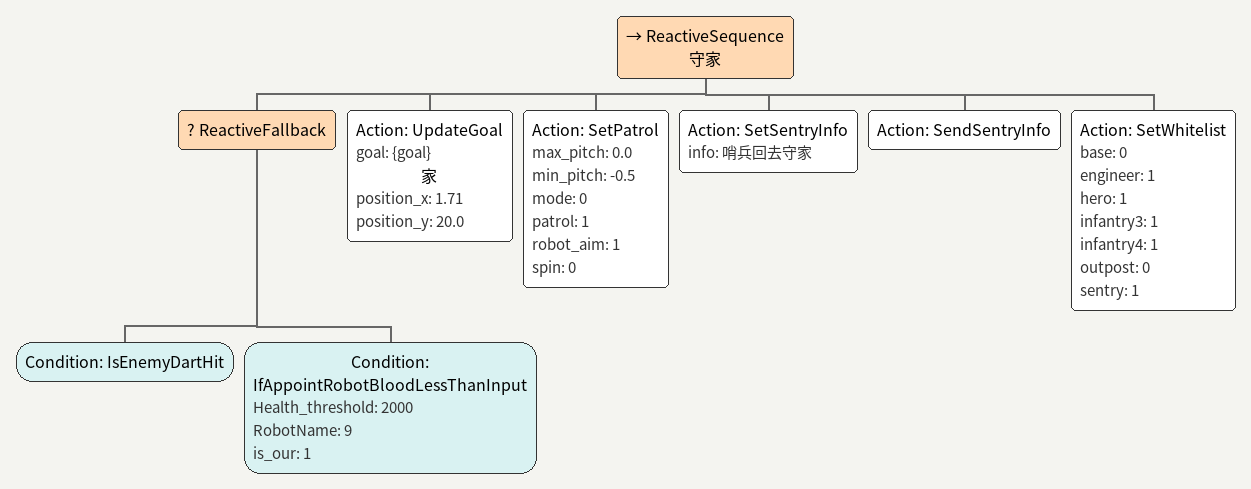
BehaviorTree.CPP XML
<ReactiveSequence name="守家">
    <ReactiveFallback>
        <Condition ID="IsEnemyDartHit"/>
        <Condition Health_threshold="2000" ID="IfAppointRobotBloodLessThanInput" RobotName="9" is_our="1"/>
    </ReactiveFallback>
    <Action ID="UpdateGoal" goal="{goal}" name="家" position_x="1.71" position_y="20.0"/>
    <Action ID="SetPatrol" max_pitch="0.0" min_pitch="-0.5" mode="0" patrol="1" robot_aim="1" spin="0"/>
    <Action ID="SetSentryInfo" info="哨兵回去守家"/>
    <Action ID="SendSentryInfo"/>
    <Action ID="SetWhitelist" base="0" engineer="1" hero="1" infantry3="1" infantry4="1" outpost="0" sentry="1"/>
</ReactiveSequence>
